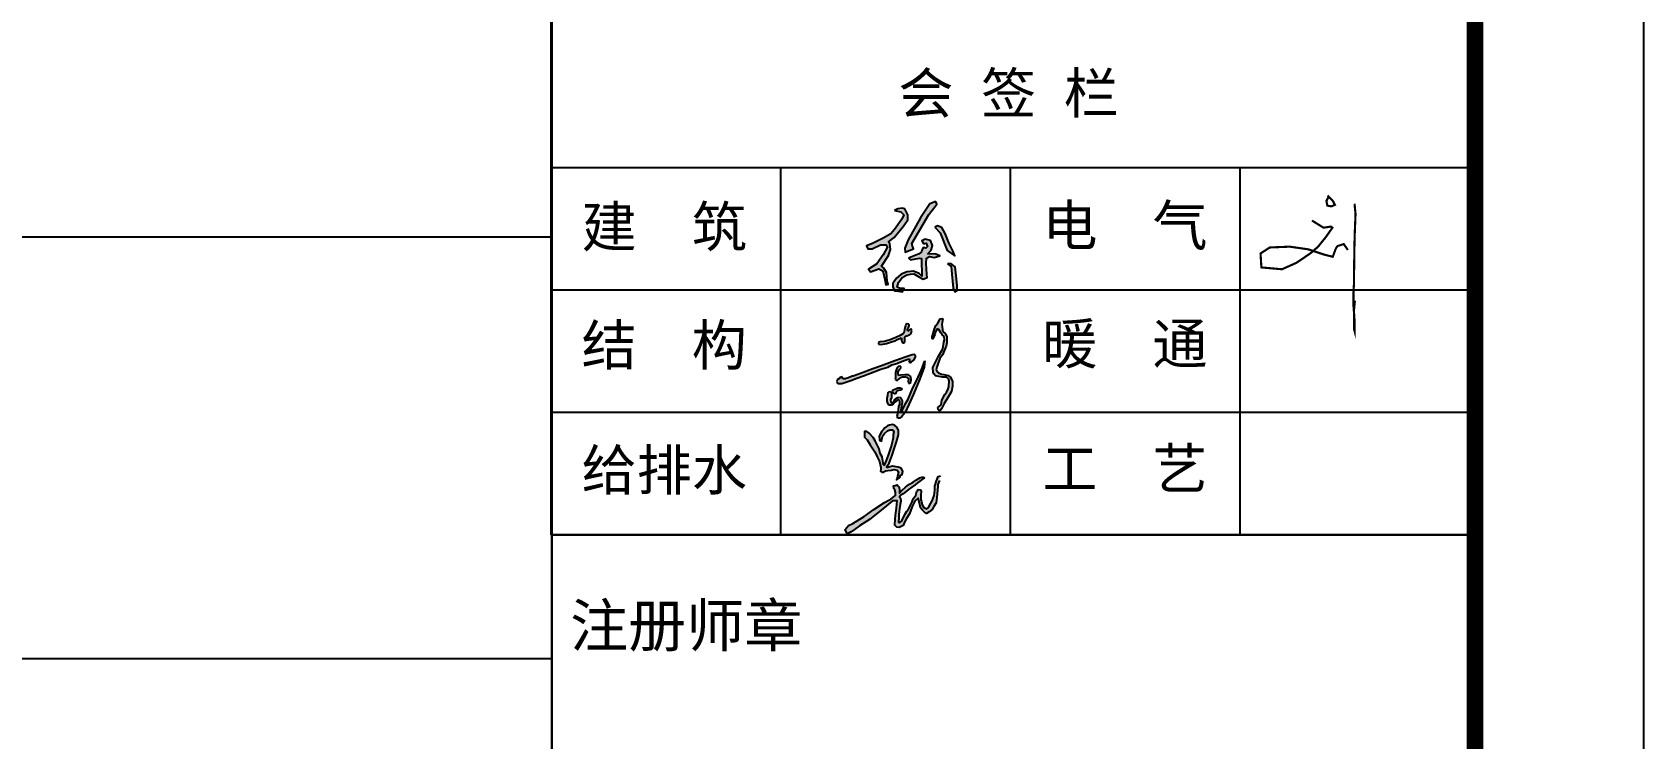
# Model space of a CAD drawing. Extents: x 185245 to 2288779, y -19957 to 815000.
# Drawn here: x 2012852 to 2022399, y 387488 to 391674 of the extents above; entities that cross this region are included whole.
import ezdxf

# ---------------------------------------------------------------- set-up
doc = ezdxf.new("R2010")
doc.units = 0
doc.header["$LTSCALE"] = 1000
doc.header["$MEASUREMENT"] = 0
for name, color, linetype in [('PUB_TITLE', 4, 'Continuous'), ('图框', 4, 'Continuous'), ('尺寸线及数字', 7, 'Continuous'), ('玻璃', 155, 'Continuous')]:
    doc.layers.add(name, color=color, linetype=linetype)
doc.styles.add('宋体', font='')
doc.styles.get('宋体').set_extended_font_data('NSimSun')

msp = doc.modelspace()

# ---------------------------------------------------------------- hatches: boundary and pattern name
h = msp.add_hatch(color=256)
h.paths.add_polyline_path([(2017923.9, 390431.7), (2017958.4, 390457.7), (2018011, 390523.1), (2018038.8, 390563), (2018038.8, 390592.7), (2018021, 390627.8), (2018004.4, 390631.2), (2017978.8, 390628.2), (2017960, 390618.5), (2017997.4, 390611), (2018014.3, 390593.1), (2018003.3, 390566.9), (2017959, 390505.9), (2017938.6, 390479), (2017893, 390454.4), (2017829.6, 390423.2), (2017793.1, 390409.3), (2017802.7, 390391), (2017828, 390391), (2017877.4, 390415.2), (2017909.6, 390415.2), (2017919.1, 390403.6), (2017893.5, 390355.8), (2017854.6, 390302.5), (2017805.7, 390271), (2017817.2, 390255.1), (2017866.4, 390272.5), (2017890.5, 390261.4), (2017902.4, 390208.3), (2017907.6, 390178.3), (2017922.1, 390182), (2017916.9, 390199.8), (2017912.4, 390250.1), (2017895.8, 390277.1), (2017883.2, 390289), (2017923.6, 390351), (2017935.4, 390386.6), (2017932.8, 390419.5)])
h.paths.add_polyline_path([(2018040.6, 390443.8), (2018021.5, 390394.1), (2018023.4, 390370.9), (2018056.8, 390384.8), (2018072.8, 390391.5), (2018063.8, 390411.8), (2018063.4, 390422.9), (2018162.9, 390594.1), (2018198.2, 390640.1), (2018211, 390655.4), (2018205.6, 390670.7), (2018168.4, 390657.7), (2018114.5, 390573.6)])
h.paths.add_polyline_path([(2018272.6, 390381.4), (2018316.4, 390350), (2018306.2, 390379.2), (2018283.6, 390422.5), (2018260.9, 390482.1), (2018240.5, 390517.8), (2018215, 390527.7), (2018198.9, 390519.7), (2018231, 390485)])
h.paths.add_polyline_path([(2018166.4, 390344.6), (2018194.1, 390338.7), (2018228.8, 390349.7), (2018205.1, 390358.8), (2018157.3, 390360.2), (2018177, 390383.2), (2018185, 390410.9), (2018173, 390440.1), (2018141.2, 390447.7), (2018121.9, 390438.2), (2018132.1, 390420.4), (2018146.7, 390424.8), (2018156.2, 390405.1), (2018145.2, 390395.6), (2018131.4, 390398.1), (2018121.9, 390383.6), (2018119, 390373.7), (2018106.6, 390361.7), (2018055.9, 390341.3), (2018045.7, 390336.2), (2018054.8, 390326.3), (2018107.3, 390336.2), (2018120.4, 390333.3), (2018119.7, 390313.9), (2018122.6, 390243.4), (2018122.2, 390228.8), (2018105.5, 390245.6), (2018071.5, 390258.7), (2018034, 390254.3), (2017998.6, 390241.6), (2017970.1, 390214.2), (2017949.7, 390185.8), (2017950.4, 390165.4), (2017959.2, 390142.8), (2017970.9, 390142.8), (2018007, 390136.9), (2018016.8, 390156.3), (2017993.8, 390156.3), (2017975.6, 390163.2), (2017984.4, 390190.9), (2018005.5, 390220.8), (2018032.1, 390237.6), (2018053.7, 390240.8), (2018075.2, 390241.9), (2018104, 390225.5), (2018128.8, 390210.6), (2018152.9, 390221.1), (2018151, 390240.5), (2018147.8, 390303.5), (2018150, 390336.3)])
h.paths.add_polyline_path([(2018298.9, 390241.6), (2018306.6, 390158.6), (2018317.1, 390136.5), (2018331.5, 390144.5), (2018331.5, 390172.7), (2018325.5, 390231), (2018318.3, 390284.5), (2018294.5, 390303.4), (2018273.6, 390301.2), (2018295.4, 390285.8)])
h = msp.add_hatch(color=256)
h.paths.add_polyline_path([(2017737, 389624.7), (2017775.8, 389638.6), (2017843.9, 389663.3), (2017878.7, 389678.6), (2017921, 389689.8), (2017945, 389702.5), (2017974.1, 389712.2), (2017992, 389718.9), (2018023.8, 389730.3), (2018039.2, 389736.3), (2018047.8, 389738.1), (2018049.2, 389728.8), (2018045.3, 389719.5), (2018053.1, 389717.4), (2018057.8, 389719.2), (2018071.1, 389728.5), (2018078.6, 389738.5), (2018086.4, 389752.8), (2018079.6, 389765.3), (2018063.9, 389762.8), (2018028.5, 389750.3), (2017962.6, 389728.1), (2017882.3, 389698.4), (2017831.9, 389679), (2017757.6, 389651.6), (2017714.9, 389635.9), (2017708.9, 389637.2), (2017687.8, 389625.7), (2017673.6, 389622.5), (2017670.5, 389619.7), (2017653.5, 389619.8), (2017652.1, 389627.4), (2017648.9, 389632.7), (2017640, 389629.6), (2017635.3, 389625.2), (2017620.8, 389613.7), (2017618.4, 389606.8), (2017620.6, 389597.6), (2017628.7, 389592.1), (2017648.3, 389592.1), (2017701.1, 389609.7)])
h.paths.add_polyline_path([(2018026, 389872.7), (2018033.1, 389876.1), (2018042.9, 389878.9), (2018049.9, 389883.8), (2018055.6, 389887.4), (2018057.7, 389892.5), (2018061.4, 389897.2), (2018062.6, 389907.5), (2018056.3, 389916), (2018050.3, 389913), (2018044.4, 389906.2), (2018038.2, 389902.1), (2018034.7, 389909.4), (2018037.7, 389913.7), (2018041, 389920.2), (2018045.1, 389927.7), (2018047.4, 389934), (2018047.4, 389940.3), (2018045.5, 389944.8), (2018035.6, 389945.9), (2018029.1, 389945.2), (2018026.9, 389941.6), (2018024.6, 389935.5), (2018022.2, 389929.5), (2018021.3, 389920.4), (2018020, 389912.9), (2018017, 389901.4), (2018015.5, 389893.2), (2018010.5, 389886.5), (2018003.9, 389884.1), (2017992.9, 389876.6), (2017968.5, 389866.2), (2017947.2, 389858.5), (2017933.9, 389852.5), (2017920.8, 389847.2), (2017898.7, 389842.3), (2017874.2, 389840.6), (2017864.3, 389836.7), (2017865.7, 389826.5), (2017881.2, 389824.8), (2017912, 389829.7), (2017936.7, 389838.1), (2017961.3, 389845.4), (2017976.5, 389853.8), (2017991.4, 389859.4), (2017998.9, 389862.5), (2018002.1, 389859.3), (2018001.4, 389851.5), (2018002.9, 389841.9), (2018007.2, 389834.8), (2018012.3, 389833.7), (2018019, 389836.7), (2018021.6, 389842.6), (2018021.6, 389854.5), (2018022, 389865.2)])
h.paths.add_polyline_path([(2017983.4, 389640.5), (2017982.6, 389651.5), (2017982.4, 389666.2), (2017988.7, 389675.3), (2017999.9, 389686.5), (2017998.1, 389694.3), (2017984.6, 389696.3), (2017975.2, 389688.4), (2017969.5, 389672.5), (2017965.6, 389658.7), (2017966.6, 389637.5), (2017965.2, 389626.3), (2017963.6, 389617.5), (2017969.6, 389613.4), (2017977.6, 389613.4), (2017987.5, 389621), (2017994.9, 389629), (2018007.8, 389632.3), (2018026, 389632.9), (2018032.6, 389630.9), (2018040.3, 389626.5), (2018043.6, 389616.7), (2018041.1, 389605.9), (2018043.6, 389595.8), (2018049, 389595), (2018055.9, 389599.4), (2018058.9, 389617.2), (2018054.8, 389636.7), (2018042.4, 389644.1), (2018021, 389643.8), (2017994.9, 389642.7)], flags=17)
h.paths.add_polyline_path([(2017974.6, 389549.5), (2017982.7, 389551.9), (2018001.9, 389554.2), (2018002.4, 389564), (2017994.3, 389566.6), (2017979.1, 389566.8), (2017972.5, 389564), (2017961.4, 389558.5), (2017951.8, 389555.7), (2017949, 389547.6), (2017952.2, 389536.9), (2017957.3, 389531.4), (2017965.2, 389532), (2017967.4, 389538.4)], flags=17)
h.paths.add_polyline_path([(2017936.6, 389495.5), (2017941.6, 389510.1), (2017941.6, 389529.6), (2017939.3, 389543), (2017929, 389546), (2017923.2, 389539.9), (2017920.9, 389524.2), (2017916.7, 389505.8), (2017916.7, 389487.5), (2017923.1, 389469.9), (2017927.3, 389464.1), (2017942.1, 389465.2), (2017952.6, 389469.9), (2017961, 389481.5), (2017969.5, 389487.3), (2017975.8, 389492.1), (2017983.2, 389498.4), (2017992.2, 389490), (2017990.6, 389470.5), (2017985.3, 389457.3), (2017984.3, 389434.1), (2017979.5, 389413), (2017975.8, 389399.3), (2017980, 389388.3), (2017991.1, 389387.2), (2018003.2, 389397.8), (2018023.3, 389422), (2018044.4, 389469.4), (2018072, 389530), (2018110.9, 389619.7), (2018134.9, 389689), (2018139, 389727.3), (2018120.5, 389673.5), (2018090.1, 389609.1), (2018068.7, 389567.5), (2018040.5, 389499.2), (2018025.5, 389474.5), (2018007.3, 389436.4), (2017996.1, 389418.2), (2017997.1, 389434.7), (2018001.2, 389460), (2018006.2, 389477.6), (2018004.5, 389491.1), (2017997.8, 389505.9), (2017989.1, 389511.6), (2017979.1, 389510.1), (2017964.2, 389500.1), (2017957.3, 389490.2), (2017947.3, 389477.9), (2017937.8, 389480.6)])
for points in [[(2018212.6, 389661.5), (2018205.8, 389674.7), (2018209.8, 389690.6), (2018218.4, 389712.9), (2018229.2, 389741.4), (2018244, 389763.1), (2018266.4, 389814.9), (2018270, 389834.7), (2018270.4, 389851.7), (2018269.6, 389869.9), (2018262.7, 389888.1), (2018246.9, 389901.9), (2018244.1, 389911.2), (2018242.1, 389929.8), (2018240.9, 389943.1), (2018242.5, 389954.4), (2018246.5, 389975.5), (2018240.5, 389977.1), (2018229.9, 389975.1), (2018217.4, 389950.4), (2018205.2, 389937), (2018195.9, 389917.6), (2018189, 389888.9), (2018182.2, 389869.1), (2018182.2, 389859), (2018187.8, 389852.9), (2018189, 389861.4), (2018197.9, 389884.1), (2018203.6, 389898.6), (2018212.1, 389915.2), (2018217.1, 389917.6), (2018222.7, 389912.9), (2018234.4, 389893), (2018241.8, 389882.1), (2018253.9, 389872.2), (2018256.9, 389851), (2018251.3, 389838), (2018247, 389798.6), (2018220.7, 389754.8), (2018204.4, 389722.3), (2018186, 389687.9), (2018189.1, 389657.5), (2018193.5, 389650.1), (2018203, 389638.7), (2018243.3, 389631.2), (2018267.6, 389630.2), (2018279.1, 389621.8), (2018284, 389607.8), (2018282.1, 389575.1), (2018275.1, 389555.2), (2018268.6, 389541.8), (2018258.7, 389528.4), (2018240.8, 389493.6), (2018236.3, 389466.7), (2018216.9, 389451.3), (2018219.4, 389438.4), (2018225.4, 389430), (2018231.3, 389430), (2018238.3, 389442.4), (2018253.2, 389474.2), (2018267.3, 389496.7), (2018286.3, 389525.9), (2018297.8, 389545.3), (2018303.7, 389576.5), (2018303.7, 389605.7), (2018289.1, 389631.9), (2018277.2, 389639.3), (2018252, 389646.1), (2018238.9, 389647.3), (2018221.2, 389656.4)], [(2017890, 389133.7), (2017886.4, 389159), (2017874, 389178.1), (2017868.8, 389206.4), (2017857.4, 389229.7), (2017845, 389252.4), (2017833.2, 389273), (2017809.9, 389299.4), (2017796, 389308.1), (2017781.5, 389308.1), (2017781.5, 389295.2), (2017781.5, 389274.1), (2017797, 389259.6), (2017816.6, 389229.9), (2017843.1, 389187.8), (2017857.1, 389158.1), (2017871.8, 389130.9), (2017878.8, 389095.1), (2017878.8, 389082.1), (2017877.9, 389073.6), (2017885.3, 389066.7), (2017892.6, 389067.1), (2017906.8, 389075.2), (2017920.6, 389076.6), (2017943, 389080), (2017957.4, 389082.9), (2017976.4, 389078.9), (2017983.9, 389070.2), (2017976.4, 389032.9), (2017972.7, 389021.6), (2017992, 389035.5), (2017995.2, 389049), (2018004.8, 389053), (2018009.5, 389072.9), (2018000.2, 389091.1), (2017981.6, 389097.6), (2017947.4, 389102.6), (2017919.1, 389094.3), (2017912.7, 389099), (2017928.1, 389120.3), (2017945.5, 389167.8), (2017959.9, 389212.4), (2017971.4, 389247.6), (2017983.7, 389289.6), (2017983.7, 389315.9), (2017973.8, 389334.6), (2017961.3, 389344.4), (2017948.8, 389350.2), (2017930.5, 389346.7), (2017918.5, 389341.8), (2017901.9, 389330.2), (2017893, 389319), (2017885.4, 389309.6), (2017874.7, 389293.1), (2017869.3, 389279.7), (2017870.7, 389264.6), (2017870.7, 389256.1), (2017883, 389251.4), (2017888.3, 389280.7), (2017900.3, 389296.4), (2017918.6, 389312.6), (2017931.5, 389318.9), (2017941.1, 389318.9), (2017945.9, 389318.5), (2017952.1, 389314.1), (2017955.4, 389303.8), (2017951.8, 389290.6), (2017951.8, 389270), (2017941.5, 389226.7), (2017922.2, 389168.1), (2017911.1, 389135.8), (2017898.8, 389109.5), (2017893.8, 389111.5)], [(2018226.2, 389018), (2018231.6, 389045.8), (2018218.6, 389041.2), (2018208.1, 389016), (2018199.7, 388983.7), (2018199.2, 388960.2), (2018193.9, 388928.9), (2018183.8, 388897.2), (2018174.3, 388883.7), (2018161.3, 388858.9), (2018149.5, 388848.9), (2018140.7, 388853.3), (2018133.4, 388858.3), (2018123.2, 388874.3), (2018119.4, 388892.7), (2018115.1, 388903.5), (2018115.6, 388932.8), (2018117.8, 388953.3), (2018114.5, 388963.1), (2018101, 388964.1), (2018091.8, 388955.5), (2018087, 388931.7), (2018070.9, 388908.8), (2018064, 388890.8), (2018042.4, 388848.3), (2018033.6, 388837.3), (2018020.8, 388816.7), (2018005.9, 388783.9), (2018001.4, 388776.9), (2017994.4, 388771.4), (2017988.6, 388769.6), (2017983.7, 388771.4), (2017985.6, 388796.4), (2017985.6, 388813.7), (2017987.4, 388837.1), (2017993.9, 388875.2), (2017996.7, 388894.7), (2017996, 388912.9), (2017988.6, 388921.7), (2017997, 388931.1), (2018010.6, 388939.4), (2018040.2, 388963.5), (2018062.1, 388977.9), (2018081.6, 388993.4), (2018096.4, 389004.2), (2018109, 389014.3), (2018126, 389026.4), (2018134.3, 389030.4), (2018135.9, 389036.8), (2018128.8, 389037.6), (2018120.9, 389037.6), (2018109.9, 389033.2), (2018091, 389022.3), (2018069.9, 389008.6), (2018049.2, 388995.5), (2018035.6, 388986.2), (2018025.5, 388977.9), (2018006.1, 388960.7), (2017989.6, 388943.5), (2017990.2, 388950.4), (2017990.2, 388960.4), (2017986.8, 388977.7), (2017980.2, 388986.1), (2017976.2, 388992.8), (2017964.6, 388988.2), (2017953.9, 388986.7), (2017956.1, 388971.6), (2017962.3, 388962.1), (2017966.7, 388949.3), (2017965.6, 388928.6), (2017959.1, 388925.6), (2017939.4, 388910.3), (2017927, 388901.3), (2017901, 388887.2), (2017838.3, 388845.5), (2017780.8, 388805.6), (2017712.5, 388763.6), (2017687.7, 388751.5), (2017668.3, 388728), (2017674.6, 388709.1), (2017682.7, 388704.2), (2017703.4, 388714.1), (2017722.8, 388727.9), (2017752.2, 388749.9), (2017789.7, 388772.7), (2017812.6, 388786.5), (2017853.8, 388820.3), (2017901.1, 388857.9), (2017935.4, 388887.7), (2017947.7, 388898), (2017966.2, 388898), (2017975.5, 388897.4), (2017974.2, 388878.6), (2017971.7, 388854.7), (2017969.1, 388840.4), (2017965.2, 388812), (2017963.2, 388789.3), (2017961.9, 388754.4), (2017973, 388740.8), (2017988.5, 388740.2), (2018011.2, 388751.8), (2018018.9, 388770.6), (2018031.2, 388792.6), (2018049.4, 388819.7), (2018064.4, 388863.4), (2018079.9, 388896.3), (2018100.8, 388912.6), (2018107.3, 388885.9), (2018113.2, 388856.6), (2018124.9, 388842.9), (2018137.3, 388830.5), (2018149.1, 388822), (2018165.6, 388832.4), (2018183.2, 388845.8), (2018193.6, 388864.4), (2018206.5, 388886.2), (2018210.7, 388918.2), (2018216.9, 388981.8), (2018216.9, 388995.3)]]:
    msp.add_hatch(color=256).paths.add_polyline_path(points)

# ---------------------------------------------------------------- linework, layer by layer
for p, q in [((2018015.5, 389893.2, 0), (2018010.5, 389886.5, 0)), ((2018017, 389901.4, 0), (2018015.5, 389893.2, 0)), ((2018020, 389912.9, 0), (2018017, 389901.4, 0)), ((2018021.3, 389920.4, 0), (2018020, 389912.9, 0)), ((2018022.2, 389929.5, 0), (2018021.3, 389920.4, 0)), ((2018024.6, 389935.5, 0), (2018022.2, 389929.5, 0)), ((2018026.9, 389941.6, 0), (2018024.6, 389935.5, 0)), ((2018029.1, 389945.2, 0), (2018026.9, 389941.6, 0)), ((2018035.6, 389945.9, 0), (2018029.1, 389945.2, 0)), ((2018034.7, 389909.4, 0), (2018037.7, 389913.7, 0)), ((2018038.2, 389902.1, 0), (2018034.7, 389909.4, 0)), ((2018045.5, 389944.8, 0), (2018035.6, 389945.9, 0)), ((2018037.7, 389913.7, 0), (2018041, 389920.2, 0)), ((2018044.4, 389906.2, 0), (2018038.2, 389902.1, 0)), ((2018041, 389920.2, 0), (2018045.1, 389927.7, 0)), ((2018050.3, 389913, 0), (2018044.4, 389906.2, 0)), ((2018045.1, 389927.7, 0), (2018047.4, 389934, 0)), ((2018047.4, 389940.3, 0), (2018045.5, 389944.8, 0)), ((2018047.4, 389934, 0), (2018047.4, 389940.3, 0)), ((2018056.3, 389916, 0), (2018050.3, 389913, 0)), ((2018055.6, 389887.4, 0), (2018057.7, 389892.5, 0)), ((2018062.6, 389907.5, 0), (2018056.3, 389916, 0)), ((2018057.7, 389892.5, 0), (2018061.4, 389897.2, 0)), ((2018061.4, 389897.2, 0), (2018062.6, 389907.5, 0)), ((2018182.2, 389869.1, 0), (2018189, 389888.9, 0)), ((2018189, 389888.9, 0), (2018195.9, 389917.6, 0)), ((2018195.9, 389917.6, 0), (2018205.2, 389937, 0)), ((2018203.6, 389898.6, 0), (2018197.9, 389884.1, 0)), ((2018212.1, 389915.2, 0), (2018203.6, 389898.6, 0)), ((2018205.2, 389937, 0), (2018217.4, 389950.4, 0)), ((2018217.1, 389917.6, 0), (2018212.1, 389915.2, 0)), ((2018222.7, 389912.9, 0), (2018217.1, 389917.6, 0)), ((2018217.4, 389950.4, 0), (2018229.9, 389975.1, 0)), ((2018234.4, 389893, 0), (2018222.7, 389912.9, 0)), ((2018229.9, 389975.1, 0), (2018240.5, 389977.1, 0)), ((2018241.8, 389882.1, 0), (2018234.4, 389893, 0)), ((2018240.5, 389977.1, 0), (2018246.5, 389975.5, 0)), ((2018242.5, 389954.4, 0), (2018240.9, 389943.1, 0)), ((2018240.9, 389943.1, 0), (2018242.1, 389929.8, 0)), ((2018242.1, 389929.8, 0), (2018244.1, 389911.2, 0)), ((2018246.5, 389975.5, 0), (2018242.5, 389954.4, 0)), ((2018244.1, 389911.2, 0), (2018246.9, 389901.9, 0)), ((2018246.9, 389901.9, 0), (2018262.7, 389888.1, 0)), ((2018262.7, 389888.1, 0), (2018269.6, 389869.9, 0)), ((2017874.2, 389840.6, 0), (2017864.3, 389836.7, 0)), ((2017864.3, 389836.7, 0), (2017865.7, 389826.5, 0)), ((2017865.7, 389826.5, 0), (2017881.2, 389824.8, 0)), ((2017898.7, 389842.3, 0), (2017874.2, 389840.6, 0)), ((2017881.2, 389824.8, 0), (2017912, 389829.7, 0)), ((2017920.8, 389847.2, 0), (2017898.7, 389842.3, 0)), ((2017912, 389829.7, 0), (2017936.7, 389838.1, 0)), ((2017933.9, 389852.5, 0), (2017920.8, 389847.2, 0)), ((2017947.2, 389858.5, 0), (2017933.9, 389852.5, 0)), ((2017936.7, 389838.1, 0), (2017961.3, 389845.4, 0)), ((2017968.5, 389866.2, 0), (2017947.2, 389858.5, 0)), ((2017961.3, 389845.4, 0), (2017976.5, 389853.8, 0)), ((2017992.9, 389876.6, 0), (2017968.5, 389866.2, 0)), ((2017976.5, 389853.8, 0), (2017991.4, 389859.4, 0)), ((2017991.4, 389859.4, 0), (2017998.9, 389862.5, 0)), ((2018003.9, 389884.1, 0), (2017992.9, 389876.6, 0)), ((2017998.9, 389862.5, 0), (2018002.1, 389859.3, 0)), ((2018002.1, 389859.3, 0), (2018001.4, 389851.5, 0)), ((2018001.4, 389851.5, 0), (2018002.9, 389841.9, 0)), ((2018002.9, 389841.9, 0), (2018007.2, 389834.8, 0)), ((2018010.5, 389886.5, 0), (2018003.9, 389884.1, 0)), ((2018007.2, 389834.8, 0), (2018012.3, 389833.7, 0)), ((2018012.3, 389833.7, 0), (2018019, 389836.7, 0)), ((2018019, 389836.7, 0), (2018021.6, 389842.6, 0)), ((2018021.6, 389854.5, 0), (2018022, 389865.2, 0)), ((2018021.6, 389842.6, 0), (2018021.6, 389854.5, 0)), ((2018022, 389865.2, 0), (2018026, 389872.7, 0)), ((2018026, 389872.7, 0), (2018033.1, 389876.1, 0)), ((2018033.1, 389876.1, 0), (2018042.9, 389878.9, 0)), ((2018042.9, 389878.9, 0), (2018049.9, 389883.8, 0)), ((2018049.9, 389883.8, 0), (2018055.6, 389887.4, 0)), ((2018182.2, 389859, 0), (2018182.2, 389869.1, 0)), ((2018187.8, 389852.9, 0), (2018182.2, 389859, 0)), ((2018189, 389861.4, 0), (2018187.8, 389852.9, 0)), ((2018197.9, 389884.1, 0), (2018189, 389861.4, 0)), ((2018220.7, 389754.8, 0), (2018247, 389798.6, 0)), ((2018253.9, 389872.2, 0), (2018241.8, 389882.1, 0)), ((2018266.4, 389814.9, 0), (2018244, 389763.1, 0)), ((2018247, 389798.6, 0), (2018251.3, 389838, 0)), ((2018251.3, 389838, 0), (2018256.9, 389851, 0)), ((2018256.9, 389851, 0), (2018253.9, 389872.2, 0)), ((2018270, 389834.7, 0), (2018266.4, 389814.9, 0)), ((2018269.6, 389869.9, 0), (2018270.4, 389851.7, 0)), ((2018270.4, 389851.7, 0), (2018270, 389834.7, 0)), ((2017882.3, 389698.4, 0), (2017831.9, 389679, 0)), ((2017962.6, 389728.1, 0), (2017882.3, 389698.4, 0)), ((2017921, 389689.8, 0), (2017945, 389702.5, 0)), ((2017945, 389702.5, 0), (2017974.1, 389712.2, 0)), ((2018028.5, 389750.3, 0), (2017962.6, 389728.1, 0)), ((2017974.1, 389712.2, 0), (2017992, 389718.9, 0)), ((2017992, 389718.9, 0), (2018023.8, 389730.3, 0)), ((2018023.8, 389730.3, 0), (2018039.2, 389736.3, 0)), ((2018063.9, 389762.8, 0), (2018028.5, 389750.3, 0)), ((2018039.2, 389736.3, 0), (2018047.8, 389738.1, 0)), ((2018049.2, 389728.8, 0), (2018045.3, 389719.5, 0)), ((2018045.3, 389719.5, 0), (2018053.1, 389717.4, 0)), ((2018047.8, 389738.1, 0), (2018049.2, 389728.8, 0)), ((2018053.1, 389717.4, 0), (2018057.8, 389719.2, 0)), ((2018057.8, 389719.2, 0), (2018071.1, 389728.5, 0)), ((2018079.6, 389765.3, 0), (2018063.9, 389762.8, 0)), ((2018071.1, 389728.5, 0), (2018078.6, 389738.5, 0)), ((2018078.6, 389738.5, 0), (2018086.4, 389752.8, 0)), ((2018086.4, 389752.8, 0), (2018079.6, 389765.3, 0)), ((2018120.5, 389673.5, 0), (2018139, 389727.3, 0)), ((2018139, 389727.3, 0), (2018134.9, 389689, 0)), ((2018186, 389687.9, 0), (2018204.4, 389722.3, 0)), ((2018204.4, 389722.3, 0), (2018220.7, 389754.8, 0)), ((2018218.4, 389712.9, 0), (2018209.8, 389690.6, 0)), ((2018229.2, 389741.4, 0), (2018218.4, 389712.9, 0)), ((2018244, 389763.1, 0), (2018229.2, 389741.4, 0)), ((2017620.8, 389613.7, 0), (2017618.4, 389606.8, 0)), ((2017618.4, 389606.8, 0), (2017620.6, 389597.6, 0)), ((2017635.3, 389625.2, 0), (2017620.8, 389613.7, 0)), ((2017640, 389629.6, 0), (2017635.3, 389625.2, 0)), ((2017648.9, 389632.7, 0), (2017640, 389629.6, 0)), ((2017648.3, 389592.1, 0), (2017701.1, 389609.7, 0)), ((2017652.1, 389627.4, 0), (2017648.9, 389632.7, 0)), ((2017653.5, 389619.8, 0), (2017652.1, 389627.4, 0)), ((2017670.5, 389619.7, 0), (2017653.5, 389619.8, 0)), ((2017673.6, 389622.5, 0), (2017670.5, 389619.7, 0)), ((2017687.8, 389625.7, 0), (2017673.6, 389622.5, 0)), ((2017708.9, 389637.2, 0), (2017687.8, 389625.7, 0)), ((2017701.1, 389609.7, 0), (2017737, 389624.7, 0)), ((2017714.9, 389635.9, 0), (2017708.9, 389637.2, 0)), ((2017757.6, 389651.6, 0), (2017714.9, 389635.9, 0)), ((2017737, 389624.7, 0), (2017775.8, 389638.6, 0)), ((2017831.9, 389679, 0), (2017757.6, 389651.6, 0)), ((2017775.8, 389638.6, 0), (2017843.9, 389663.3, 0)), ((2017843.9, 389663.3, 0), (2017878.7, 389678.6, 0)), ((2017878.7, 389678.6, 0), (2017921, 389689.8, 0)), ((2017965.2, 389626.3, 0), (2017963.6, 389617.5, 0)), ((2017963.6, 389617.5, 0), (2017969.6, 389613.4, 0)), ((2017966.6, 389637.5, 0), (2017965.2, 389626.3, 0)), ((2017969.5, 389672.5, 0), (2017965.6, 389658.7, 0)), ((2017965.6, 389658.7, 0), (2017966.6, 389637.5, 0)), ((2017975.2, 389688.4, 0), (2017969.5, 389672.5, 0)), ((2017969.6, 389613.4, 0), (2017977.6, 389613.4, 0)), ((2017984.6, 389696.3, 0), (2017975.2, 389688.4, 0)), ((2017977.6, 389613.4, 0), (2017987.5, 389621, 0)), ((2017982.4, 389666.2, 0), (2017988.7, 389675.3, 0)), ((2017982.6, 389651.5, 0), (2017982.4, 389666.2, 0)), ((2017983.4, 389640.5, 0), (2017982.6, 389651.5, 0)), ((2017994.9, 389642.7, 0), (2017983.4, 389640.5, 0)), ((2017998.1, 389694.3, 0), (2017984.6, 389696.3, 0)), ((2017987.5, 389621, 0), (2017994.9, 389629, 0)), ((2017988.7, 389675.3, 0), (2017999.9, 389686.5, 0)), ((2018021, 389643.8, 0), (2017994.9, 389642.7, 0)), ((2017994.9, 389629, 0), (2018007.8, 389632.3, 0)), ((2017999.9, 389686.5, 0), (2017998.1, 389694.3, 0)), ((2018007.8, 389632.3, 0), (2018026, 389632.9, 0)), ((2018042.4, 389644.1, 0), (2018021, 389643.8, 0)), ((2018026, 389632.9, 0), (2018032.6, 389630.9, 0)), ((2018032.6, 389630.9, 0), (2018040.3, 389626.5, 0)), ((2018040.3, 389626.5, 0), (2018043.6, 389616.7, 0)), ((2018043.6, 389616.7, 0), (2018041.1, 389605.9, 0)), ((2018041.1, 389605.9, 0), (2018043.6, 389595.8, 0)), ((2018054.8, 389636.7, 0), (2018042.4, 389644.1, 0)), ((2018058.9, 389617.2, 0), (2018054.8, 389636.7, 0)), ((2018055.9, 389599.4, 0), (2018058.9, 389617.2, 0)), ((2018068.7, 389567.5, 0), (2018090.1, 389609.1, 0)), ((2018110.9, 389619.7, 0), (2018072, 389530, 0)), ((2018090.1, 389609.1, 0), (2018120.5, 389673.5, 0)), ((2018134.9, 389689, 0), (2018110.9, 389619.7, 0)), ((2018189.1, 389657.5, 0), (2018186, 389687.9, 0)), ((2018193.5, 389650.1, 0), (2018189.1, 389657.5, 0)), ((2018203, 389638.7, 0), (2018193.5, 389650.1, 0)), ((2018243.3, 389631.2, 0), (2018203, 389638.7, 0)), ((2018209.8, 389690.6, 0), (2018205.8, 389674.7, 0)), ((2018205.8, 389674.7, 0), (2018212.6, 389661.5, 0)), ((2018212.6, 389661.5, 0), (2018221.2, 389656.4, 0)), ((2018221.2, 389656.4, 0), (2018238.9, 389647.3, 0)), ((2018238.9, 389647.3, 0), (2018252, 389646.1, 0)), ((2018267.6, 389630.2, 0), (2018243.3, 389631.2, 0)), ((2018252, 389646.1, 0), (2018277.2, 389639.3, 0)), ((2018279.1, 389621.8, 0), (2018267.6, 389630.2, 0)), ((2018277.2, 389639.3, 0), (2018289.1, 389631.9, 0)), ((2018284, 389607.8, 0), (2018279.1, 389621.8, 0)), ((2018282.1, 389575.1, 0), (2018284, 389607.8, 0)), ((2018289.1, 389631.9, 0), (2018303.7, 389605.7, 0)), ((2018303.7, 389605.7, 0), (2018303.7, 389576.5, 0)), ((2017620.6, 389597.6, 0), (2017628.7, 389592.1, 0)), ((2017628.7, 389592.1, 0), (2017648.3, 389592.1, 0)), ((2017916.7, 389505.8, 0), (2017920.9, 389524.2, 0)), ((2017916.7, 389487.5, 0), (2017916.7, 389505.8, 0)), ((2017920.9, 389524.2, 0), (2017923.2, 389539.9, 0)), ((2017923.2, 389539.9, 0), (2017929, 389546, 0)), ((2017929, 389546, 0), (2017939.3, 389543, 0)), ((2017941.6, 389510.1, 0), (2017936.6, 389495.5, 0)), ((2017939.3, 389543, 0), (2017941.6, 389529.6, 0)), ((2017941.6, 389529.6, 0), (2017941.6, 389510.1, 0)), ((2017949, 389547.6, 0), (2017951.8, 389555.7, 0)), ((2017952.2, 389536.9, 0), (2017949, 389547.6, 0)), ((2017951.8, 389555.7, 0), (2017961.4, 389558.5, 0)), ((2017957.3, 389531.4, 0), (2017952.2, 389536.9, 0)), ((2017965.2, 389532, 0), (2017957.3, 389531.4, 0)), ((2017961.4, 389558.5, 0), (2017972.5, 389564, 0)), ((2017964.2, 389500.1, 0), (2017979.1, 389510.1, 0)), ((2017967.4, 389538.4, 0), (2017965.2, 389532, 0)), ((2017974.6, 389549.5, 0), (2017967.4, 389538.4, 0)), ((2017972.5, 389564, 0), (2017979.1, 389566.8, 0)), ((2017982.7, 389551.9, 0), (2017974.6, 389549.5, 0)), ((2017979.1, 389566.8, 0), (2017994.3, 389566.6, 0)), ((2017979.1, 389510.1, 0), (2017989.1, 389511.6, 0)), ((2018001.9, 389554.2, 0), (2017982.7, 389551.9, 0)), ((2017989.1, 389511.6, 0), (2017997.8, 389505.9, 0)), ((2017994.3, 389566.6, 0), (2018002.4, 389564, 0)), ((2017997.8, 389505.9, 0), (2018004.5, 389491.1, 0)), ((2018002.4, 389564, 0), (2018001.9, 389554.2, 0)), ((2018040.5, 389499.2, 0), (2018068.7, 389567.5, 0)), ((2018043.6, 389595.8, 0), (2018049, 389595, 0)), ((2018072, 389530, 0), (2018044.4, 389469.4, 0)), ((2018049, 389595, 0), (2018055.9, 389599.4, 0)), ((2018240.8, 389493.6, 0), (2018258.7, 389528.4, 0)), ((2018258.7, 389528.4, 0), (2018268.6, 389541.8, 0)), ((2018286.3, 389525.9, 0), (2018267.3, 389496.7, 0)), ((2018268.6, 389541.8, 0), (2018275.1, 389555.2, 0)), ((2018275.1, 389555.2, 0), (2018282.1, 389575.1, 0)), ((2018297.8, 389545.3, 0), (2018286.3, 389525.9, 0)), ((2018303.7, 389576.5, 0), (2018297.8, 389545.3, 0)), ((2017923.1, 389469.9, 0), (2017916.7, 389487.5, 0)), ((2017927.3, 389464.1, 0), (2017923.1, 389469.9, 0)), ((2017942.1, 389465.2, 0), (2017927.3, 389464.1, 0)), ((2017936.6, 389495.5, 0), (2017937.8, 389480.6, 0)), ((2017937.8, 389480.6, 0), (2017947.3, 389477.9, 0)), ((2017952.6, 389469.9, 0), (2017942.1, 389465.2, 0)), ((2017947.3, 389477.9, 0), (2017957.3, 389490.2, 0)), ((2017961, 389481.5, 0), (2017952.6, 389469.9, 0)), ((2017957.3, 389490.2, 0), (2017964.2, 389500.1, 0)), ((2017969.5, 389487.3, 0), (2017961, 389481.5, 0)), ((2017975.8, 389492.1, 0), (2017969.5, 389487.3, 0)), ((2017983.2, 389498.4, 0), (2017975.8, 389492.1, 0)), ((2017975.8, 389399.3, 0), (2017979.5, 389413, 0)), ((2017979.5, 389413, 0), (2017984.3, 389434.1, 0)), ((2017992.2, 389490, 0), (2017983.2, 389498.4, 0)), ((2017984.3, 389434.1, 0), (2017985.3, 389457.3, 0)), ((2017985.3, 389457.3, 0), (2017990.6, 389470.5, 0)), ((2017990.6, 389470.5, 0), (2017992.2, 389490, 0)), ((2017996.1, 389418.2, 0), (2018007.3, 389436.4, 0)), ((2017997.1, 389434.7, 0), (2017996.1, 389418.2, 0)), ((2018001.2, 389460, 0), (2017997.1, 389434.7, 0)), ((2018006.2, 389477.6, 0), (2018001.2, 389460, 0)), ((2018023.3, 389422, 0), (2018003.2, 389397.8, 0)), ((2018004.5, 389491.1, 0), (2018006.2, 389477.6, 0)), ((2018007.3, 389436.4, 0), (2018025.5, 389474.5, 0)), ((2018044.4, 389469.4, 0), (2018023.3, 389422, 0)), ((2018025.5, 389474.5, 0), (2018040.5, 389499.2, 0)), ((2018216.9, 389451.3, 0), (2018236.3, 389466.7, 0)), ((2018219.4, 389438.4, 0), (2018216.9, 389451.3, 0)), ((2018225.4, 389430, 0), (2018219.4, 389438.4, 0)), ((2018231.3, 389430, 0), (2018225.4, 389430, 0)), ((2018238.3, 389442.4, 0), (2018231.3, 389430, 0)), ((2018236.3, 389466.7, 0), (2018240.8, 389493.6, 0)), ((2018253.2, 389474.2, 0), (2018238.3, 389442.4, 0)), ((2018267.3, 389496.7, 0), (2018253.2, 389474.2, 0)), ((2017980, 389388.3, 0), (2017975.8, 389399.3, 0)), ((2017991.1, 389387.2, 0), (2017980, 389388.3, 0)), ((2018003.2, 389397.8, 0), (2017991.1, 389387.2, 0))]:
    msp.add_line(p, q)
at = {"elevation": 0}
for points in [[(2018205.6, 390670.7), (2018168.4, 390657.7), (2018114.5, 390573.6), (2018040.6, 390443.8), (2018021.5, 390394.1), (2018023.4, 390370.9), (2018056.8, 390384.8), (2018072.8, 390391.5), (2018063.8, 390411.8), (2018063.4, 390422.9), (2018162.9, 390594.1), (2018198.2, 390640.1), (2018211, 390655.4), (2018205.6, 390670.7)], [(2017960, 390618.5), (2017997.4, 390611), (2018014.3, 390593.1), (2018003.3, 390566.9), (2017959, 390505.9), (2017938.6, 390479), (2017893, 390454.4), (2017829.6, 390423.2), (2017793.1, 390409.3), (2017802.7, 390391), (2017828, 390391), (2017877.4, 390415.2), (2017909.6, 390415.2), (2017919.1, 390403.6), (2017893.5, 390355.8), (2017854.6, 390302.5), (2017805.7, 390271), (2017817.2, 390255.1), (2017866.4, 390272.5), (2017890.5, 390261.4), (2017902.4, 390208.3), (2017907.6, 390178.3), (2017922.1, 390182), (2017916.9, 390199.8), (2017912.4, 390250.1), (2017895.8, 390277.1), (2017883.2, 390289), (2017923.6, 390351), (2017935.4, 390386.6), (2017932.8, 390419.5), (2017923.9, 390431.7), (2017958.4, 390457.7), (2018011, 390523.1), (2018038.8, 390563), (2018038.8, 390592.7), (2018021, 390627.8), (2018004.4, 390631.2), (2017978.8, 390628.2), (2017960, 390618.5)], [(2018198.9, 390519.7), (2018231, 390485), (2018272.6, 390381.4), (2018316.4, 390350), (2018306.2, 390379.2), (2018283.6, 390422.5), (2018260.9, 390482.1), (2018240.5, 390517.8), (2018215, 390527.7), (2018198.9, 390519.7)], [(2018132.1, 390420.4), (2018146.7, 390424.8), (2018146.7, 390424.8), (2018156.2, 390405.1), (2018145.2, 390395.6), (2018131.4, 390398.1), (2018121.9, 390383.6), (2018119, 390373.7), (2018106.6, 390361.7), (2018055.9, 390341.3), (2018045.7, 390336.2), (2018054.8, 390326.3), (2018054.8, 390326.3), (2018107.3, 390336.2), (2018120.4, 390333.3), (2018119.7, 390313.9), (2018122.6, 390243.4), (2018122.2, 390228.8), (2018105.5, 390245.6), (2018071.5, 390258.7), (2018034, 390254.3), (2017998.6, 390241.6), (2017970.1, 390214.2), (2017949.7, 390185.8), (2017950.4, 390165.4), (2017959.2, 390142.8), (2017970.9, 390142.8), (2018007, 390136.9), (2018016.8, 390156.3), (2017993.8, 390156.3), (2017975.6, 390163.2), (2017984.4, 390190.9), (2018005.5, 390220.8), (2018032.1, 390237.6), (2018053.7, 390240.8), (2018075.2, 390241.9), (2018104, 390225.5), (2018128.8, 390210.6), (2018152.9, 390221.1), (2018151, 390240.5), (2018147.8, 390303.5), (2018150, 390336.3), (2018166.4, 390344.6), (2018194.1, 390338.7), (2018228.8, 390349.7), (2018205.1, 390358.8), (2018157.3, 390360.2), (2018177, 390383.2), (2018185, 390410.9), (2018173, 390440.1), (2018141.2, 390447.7), (2018121.9, 390438.2), (2018132.1, 390420.4)], [(2018273.6, 390301.2), (2018295.4, 390285.8), (2018298.9, 390241.6), (2018306.6, 390158.6), (2018317.1, 390136.5), (2018331.5, 390144.5), (2018331.5, 390172.7), (2018325.5, 390231), (2018318.3, 390284.5), (2018294.5, 390303.4), (2018273.6, 390301.2)], [(2018226.2, 389018), (2018216.9, 388995.3), (2018216.9, 388981.8), (2018210.7, 388918.2), (2018206.5, 388886.2), (2018193.6, 388864.4), (2018183.2, 388845.8), (2018165.6, 388832.4), (2018149.1, 388822), (2018137.3, 388830.5), (2018124.9, 388842.9), (2018113.2, 388856.6), (2018107.3, 388885.9), (2018100.8, 388912.6), (2018079.9, 388896.3), (2018064.4, 388863.4), (2018049.4, 388819.7), (2018031.2, 388792.6), (2018018.9, 388770.6), (2018011.2, 388751.8), (2017988.5, 388740.2), (2017973, 388740.8), (2017961.9, 388754.4), (2017963.2, 388789.3), (2017965.2, 388812), (2017969.1, 388840.4), (2017971.7, 388854.7), (2017974.2, 388878.6), (2017975.5, 388897.4), (2017966.2, 388898), (2017947.7, 388898), (2017935.4, 388887.7), (2017901.1, 388857.9), (2017853.8, 388820.3), (2017812.6, 388786.5), (2017789.7, 388772.7), (2017752.2, 388749.9), (2017722.8, 388727.9), (2017703.4, 388714.1), (2017682.7, 388704.2), (2017674.6, 388709.1), (2017668.3, 388728), (2017687.7, 388751.5), (2017712.5, 388763.6), (2017780.8, 388805.6), (2017838.3, 388845.5), (2017901, 388887.2), (2017927, 388901.3), (2017939.4, 388910.3), (2017959.1, 388925.6), (2017965.6, 388928.6), (2017966.7, 388949.3), (2017962.3, 388962.1), (2017956.1, 388971.6), (2017953.9, 388986.7), (2017964.6, 388988.2), (2017976.2, 388992.8), (2017980.2, 388986.1), (2017986.8, 388977.7), (2017990.2, 388960.4), (2017990.2, 388950.4), (2017989.6, 388943.5), (2018006.1, 388960.7), (2018025.5, 388977.9), (2018035.6, 388986.2), (2018049.2, 388995.5), (2018069.9, 389008.6), (2018091, 389022.3), (2018109.9, 389033.2), (2018120.9, 389037.6), (2018128.8, 389037.6), (2018135.9, 389036.8), (2018134.3, 389030.4), (2018126, 389026.4), (2018109, 389014.3), (2018096.4, 389004.2), (2018081.6, 388993.4), (2018062.1, 388977.9), (2018040.2, 388963.5), (2018010.6, 388939.4), (2017997, 388931.1), (2017988.6, 388921.7), (2017996, 388912.9), (2017996.7, 388894.7), (2017993.9, 388875.2), (2017987.4, 388837.1), (2017985.6, 388813.7), (2017985.6, 388796.4), (2017983.7, 388771.4), (2017988.6, 388769.6), (2017994.4, 388771.4), (2018001.4, 388776.9), (2018005.9, 388783.9), (2018020.8, 388816.7), (2018033.6, 388837.3), (2018042.4, 388848.3), (2018064, 388890.8), (2018070.9, 388908.8), (2018087, 388931.7), (2018091.8, 388955.5), (2018101, 388964.1), (2018114.5, 388963.1), (2018117.8, 388953.3), (2018115.6, 388932.8), (2018115.1, 388903.5), (2018119.4, 388892.7), (2018123.2, 388874.3), (2018133.4, 388858.3), (2018140.7, 388853.3), (2018149.5, 388848.9), (2018161.3, 388858.9), (2018174.3, 388883.7), (2018183.8, 388897.2), (2018193.9, 388928.9), (2018199.2, 388960.2), (2018199.7, 388983.7), (2018208.1, 389016), (2018218.6, 389041.2), (2018231.6, 389045.8)]]:
    msp.add_lwpolyline(points, dxfattribs=at)
at = {"const_width": 12.6, "elevation": 0}
for points in [[(2020524.5, 390706.3), (2020555.1, 390677.7), (2020568.9, 390651.1), (2020547.2, 390642.2), (2020523.6, 390647.2), (2020518.6, 390674.7), (2020529.5, 390695.4)], [(2020685.1, 390657.8), (2020691, 390597.7), (2020686.1, 390474.6), (2020684.1, 390386.9), (2020681.4, 390177.7), (2020678.6, 390124.4), (2020679.3, 390047.7), (2020686.2, 389954.3), (2020686.2, 389900.4), (2020682.1, 389915.6), (2020681.4, 390022.8), (2020687.6, 390084.3)], [(2020432.9, 390558.3), (2020501.8, 390515.9), (2020545.2, 390522.8), (2020554.1, 390515.9), (2020514.6, 390459.8), (2020468.3, 390402.7), (2020424, 390364.3), (2020341.2, 390308.2), (2020255.5, 390269.8), (2020133.3, 390280.6), (2020128.4, 390363.3), (2020182.6, 390398.8), (2020300.8, 390403.7), (2020411.2, 390387.9), (2020505.8, 390356.4), (2020556, 390343.6), (2020574.8, 390393.8), (2020583.6, 390406.6), (2020621.1, 390419.4), (2020645.7, 390384)]]:
    msp.add_lwpolyline(points, dxfattribs=at)
at = {"elevation": 0}
msp.add_lwpolyline([(2017883, 389251.4), (2017888.3, 389280.7), (2017900.3, 389296.4), (2017918.6, 389312.6), (2017931.5, 389318.9), (2017941.1, 389318.9), (2017945.9, 389318.5), (2017952.1, 389314.1), (2017955.4, 389303.8), (2017951.8, 389290.6), (2017951.8, 389270), (2017941.5, 389226.7), (2017922.2, 389168.1), (2017911.1, 389135.8), (2017898.8, 389109.5), (2017893.8, 389111.5), (2017890, 389133.7), (2017886.4, 389159), (2017874, 389178.1), (2017868.8, 389206.4), (2017857.4, 389229.7), (2017845, 389252.4), (2017833.2, 389273), (2017809.9, 389299.4), (2017796, 389308.1), (2017781.5, 389308.1), (2017781.5, 389295.2), (2017781.5, 389274.1), (2017797, 389259.6), (2017816.6, 389229.9), (2017843.1, 389187.8), (2017857.1, 389158.1), (2017871.8, 389130.9), (2017878.8, 389095.1), (2017878.8, 389082.1), (2017877.9, 389073.6), (2017885.3, 389066.7), (2017892.6, 389067.1), (2017906.8, 389075.2), (2017920.6, 389076.6), (2017943, 389080), (2017957.4, 389082.9), (2017976.4, 389078.9), (2017983.9, 389070.2), (2017976.4, 389032.9), (2017972.7, 389021.6), (2017992, 389035.5), (2017995.2, 389049), (2018004.8, 389053), (2018009.5, 389072.9), (2018000.2, 389091.1), (2017981.6, 389097.6), (2017947.4, 389102.6), (2017919.1, 389094.3), (2017912.7, 389099), (2017928.1, 389120.3), (2017945.5, 389167.8), (2017959.9, 389212.4), (2017971.4, 389247.6), (2017983.7, 389289.6), (2017983.7, 389315.9), (2017973.8, 389334.6), (2017961.3, 389344.4), (2017948.8, 389350.2), (2017930.5, 389346.7), (2017918.5, 389341.8), (2017901.9, 389330.2), (2017893, 389319), (2017885.4, 389309.6), (2017874.7, 389293.1), (2017869.3, 389279.7), (2017870.7, 389264.6), (2017870.7, 389256.1), (2017883, 389251.4), (2017883, 389251.4)], close=True, dxfattribs=at)
at = {"layer": 'PUB_TITLE', "elevation": 0}
msp.add_lwpolyline([(1962998, 366962.7), (2022398.5, 366962.7), (2022398.5, 408962.7), (1962998, 408962.7), (1962998, 366962.7)], dxfattribs=at)
at = {"layer": 'PUB_TITLE', "const_width": 100, "elevation": 0}
msp.add_lwpolyline([(1965498, 367962.7), (2021398.5, 367962.7), (2021398.5, 407962.7), (1965498, 407962.7), (1965498, 367962.7)], dxfattribs=at)
at = {"layer": '图框', "color": 4}
for p, q in [((2015930, 407962.7, 0), (2015930, 367962.8, 0)), ((2015930, 407962.7, 0), (2015930, 367962.8, 0)), ((2015930, 367962.8, 0), (2015930, 407962.7, 0)), ((2021398, 407962.7, 0), (2021398, 367962.8, 0))]:
    msp.add_line(p, q, dxfattribs=at)
at = {"layer": '图框', "color": 0}
for p, q in [((2015925.9, 388696.6, 0), (2015925.9, 397947.8, 0)), ((2021398, 397947.8, 0), (2021398, 388696.6, 0)), ((2015925.9, 390873.4, 0), (2021398, 390873.4, 0)), ((2017286.4, 388696.6, 0), (2017286.4, 390873.4, 0)), ((2018646.9, 388696.6, 0), (2018646.9, 390873.4, 0)), ((2020007.3, 388696.6, 0), (2020007.3, 390873.4, 0)), ((2015925.9, 390147.8, 0), (2021398, 390147.8, 0)), ((2015925.9, 389422.2, 0), (2021398, 389422.2, 0)), ((2015925.9, 388696.6, 0), (2021398, 388696.6, 0)), ((2015925.9, 388696.6, 0), (2021398, 388696.6, 0)), ((2021398, 388696.6, 0), (2015925.9, 388696.6, 0)), ((2015931.1, 388696.6, 0), (2021398, 388696.6, 0)), ((2015931.1, 388696.6, 0), (2021398, 388696.6, 0))]:
    msp.add_line(p, q, dxfattribs=at)
at = {"layer": '尺寸线及数字', "color": 253}
for p, q in [((2004090, 390462.7, 0), (2015930, 390462.7, 0)), ((1965498, 387962.7, 0), (2015930, 387962.7, 0))]:
    msp.add_line(p, q, dxfattribs=at)
at = {"layer": '玻璃'}
msp.add_line((2015930, 391783.7, -1253.1), (2015930, 368843, -4167.3), dxfattribs=at)

# ---------------------------------------------------------------- texts
at = {"layer": '图框', "color": 0, "style": '宋体', "width": 1.000001}
for s, p in [('会 签 栏', (2017982.9, 391193, 0)), ('建  筑', (2016106.3, 390401.7, 0)), ('电  气', (2018835.5, 390409.6, 0)), ('结  构', (2016106.3, 389701, 0)), ('暖  通', (2018835.5, 389708.9, 0)), ('给排水', (2016106.3, 388960.9, 0)), ('工  艺', (2018835.5, 388968.7, 0))]:
    msp.add_text(s, height=239.44, dxfattribs=at).set_placement(p)
at = {"layer": '图框', "color": 4, "style": '宋体', "width": 1.000001}
msp.add_text('注册师章', height=252.24, dxfattribs=at).set_placement((2016038, 388033.1, 0))

doc.saveas('drawing.dxf')
